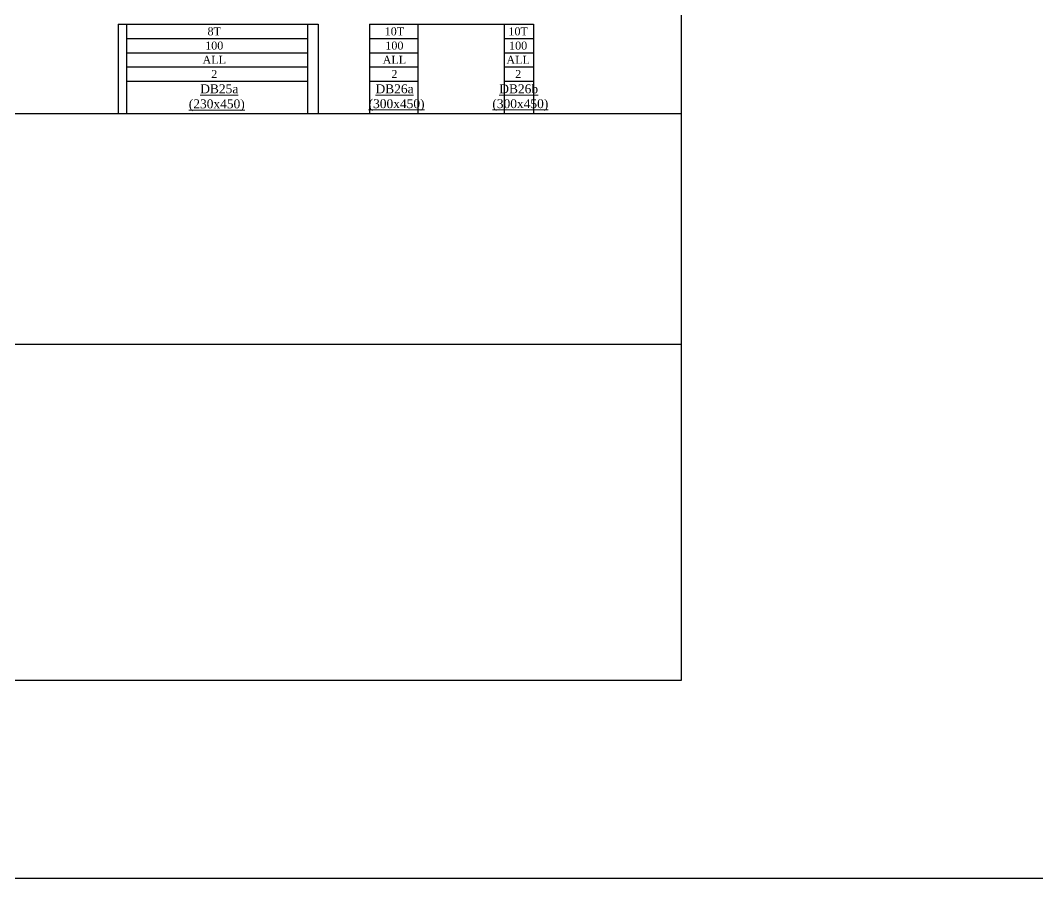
# Model space of a CAD drawing. Header units: millimetres. Extents: x 9787089 to 10042845, y -7706546 to -7623003.
# Drawn here: x 9947532 to 9976143, y -7706546 to -7682409 of the extents above; entities that cross this region are included whole.
import ezdxf
from ezdxf.enums import TextEntityAlignment as Align

# ---------------------------------------------------------------- set-up
doc = ezdxf.new("R2010")
doc.units = ezdxf.units.MM
doc.header["$LTSCALE"] = 10
doc.layers.add('S-SHEET', color=250, linetype='Continuous')
doc.layers.add('S-TEXT', color=7, linetype='Continuous', lineweight=0)
doc.layers.add('S-TEXT L.S. BEAM NO.', color=30, linetype='Continuous', lineweight=0)
doc.styles.add('TEXT', font='times.ttf')

msp = doc.modelspace()

# ---------------------------------------------------------------- linework, layer by layer
at = {"color": 8}
for points in [[(9787089.2, -7623003.1), (10042844.7, -7623003.1), (10042844.7, -7706545.8), (9787089.2, -7706545.8)], [(9906913.9, -7623003.1), (10042844.7, -7623003.1), (10042844.7, -7706545.8), (9906913.9, -7706545.8)]]:
    msp.add_lwpolyline(points, close=True, dxfattribs=at)
at = {"layer": 'S-SHEET'}
for p, q in [((9950285.6, -7682518.6, 0), (9950285.6, -7685027.9, 0)), ((9950285.6, -7682518.6, 0), (9955905.5, -7682518.6, 0)), ((9950285.6, -7682518.6), (9950285.6, -7685027.9)), ((9950515.6, -7682518.6), (9950515.6, -7685027.9)), ((9955605.5, -7682518.6), (9955605.5, -7685027.9)), ((9955905.5, -7682518.6), (9955905.5, -7685027.9)), ((9957351.8, -7682518.6, 0), (9961966.9, -7682518.6, 0)), ((9957351.8, -7682518.6), (9957351.8, -7685027.9)), ((9958711.8, -7682518.6), (9958711.8, -7685027.9)), ((9961136.9, -7682518.6), (9961136.9, -7685027.9)), ((9961966.9, -7682518.6), (9961966.9, -7685027.9)), ((9950515.6, -7682918.6, 0), (9955605.5, -7682918.6, 0)), ((9957351.8, -7682918.6, 0), (9958711.9, -7682918.6, 0)), ((9961136.9, -7682918.6, 0), (9961966.9, -7682918.6, 0)), ((9950515.6, -7683318.6, 0), (9955605.5, -7683318.6, 0)), ((9957351.8, -7683318.6, 0), (9958711.9, -7683318.6, 0)), ((9961136.9, -7683318.6, 0), (9961966.9, -7683318.6, 0)), ((9950515.6, -7683718.6, 0), (9955605.5, -7683718.6, 0)), ((9957351.8, -7683718.6, 0), (9958711.9, -7683718.6, 0)), ((9961136.9, -7683718.6, 0), (9961966.9, -7683718.6, 0)), ((9950515.6, -7684118.6, 0), (9955605.5, -7684118.6, 0)), ((9957351.8, -7684118.6, 0), (9958711.9, -7684118.6, 0)), ((9961136.9, -7684118.6, 0), (9961966.9, -7684118.6, 0)), ((9914783.4, -7685027.9), (9966117.6, -7685027.9)), ((9950285.6, -7685027.9, 0), (9955905.5, -7685027.9, 0)), ((9957351.8, -7685027.9), (9961966.9, -7685027.9, 0)), ((9914783.4, -7691517.8), (9966117.6, -7691517.8))]:
    msp.add_line(p, q, dxfattribs=at)
msp.add_lwpolyline([(9914783.4, -7659318.1), (9966117.6, -7659318.1), (9966117.6, -7700977.7), (9914783.4, -7700977.7)], close=True, dxfattribs=at)

# ---------------------------------------------------------------- texts
at = {"layer": 'S-TEXT', "linetype": 'ByBlock', "style": 'TEXT'}
for s, p in [('8T', (9952985.2, -7682718.6, 0)), ('10T', (9958051.7, -7682718.6, 0)), ('10T', (9961532.4, -7682718.6, 0)), ('100', (9952985.2, -7683118.6, 0)), ('100', (9958051.7, -7683118.6, 0)), ('100', (9961532.4, -7683118.6, 0)), ('ALL', (9952985.2, -7683518.6, 0)), ('ALL', (9958051.7, -7683518.6, 0)), ('ALL', (9961532.4, -7683518.6, 0)), ('2', (9952985.2, -7683918.6, 0)), ('2', (9958051.7, -7683918.6, 0)), ('2', (9961532.4, -7683918.6, 0))]:
    msp.add_text(s, height=225, dxfattribs=at).set_placement(p, align=Align.MIDDLE_CENTER)
at = {"layer": 'S-TEXT L.S. BEAM NO.', "color": 132, "linetype": 'ByBlock', "style": 'TEXT'}
for s, p in [('%%UDB25a', (9952591.6, -7684459.3, 0)), ('%%U(230x450)', (9952270, -7684882.3, 0))]:
    msp.add_text(s, height=250, dxfattribs=at).set_placement(p)
at = {"layer": 'S-TEXT L.S. BEAM NO.', "color": 63, "linetype": 'ByBlock', "style": 'TEXT'}
for s, p in [('%%UDB26a', (9957521.3, -7684459.3, 0)), ('%%UDB26b', (9961001.9, -7684459.3, 0)), ('%%U(300x450)', (9957326.6, -7684877.4, 0)), ('%%U(300x450)', (9960807.2, -7684877.4, 0))]:
    msp.add_text(s, height=250, dxfattribs=at).set_placement(p)

doc.saveas('drawing.dxf')
